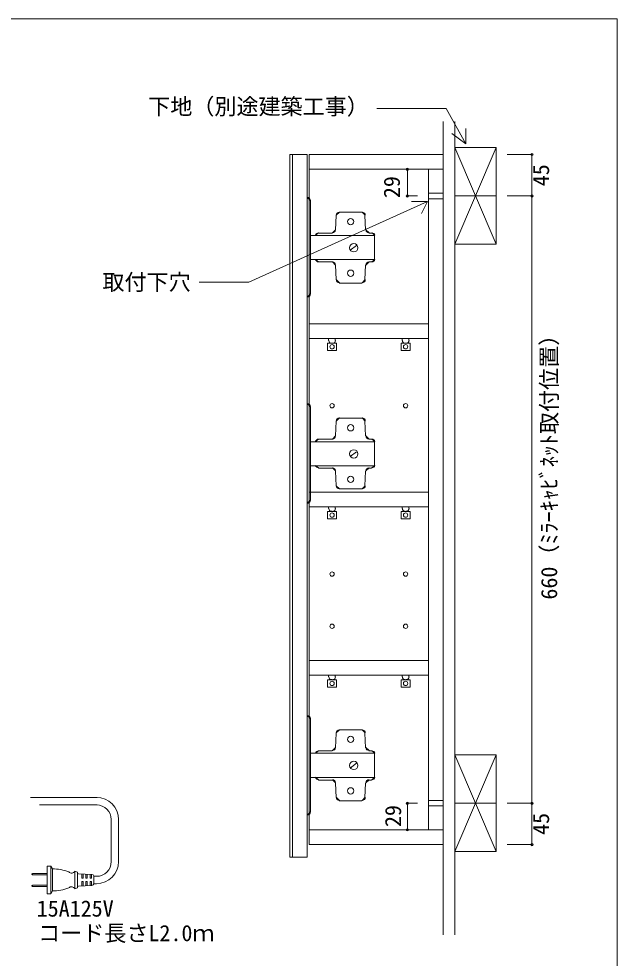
# Model space of a CAD drawing. Units: millimetres at full size, sheet at 1:6; details may follow other scales. Extents: x -1249 to 1249, y -827 to 827.
# Drawn here: x 598 to 1249, y -195 to 827 of the extents above; entities that cross this region are included whole.
import ezdxf
from ezdxf.enums import TextEntityAlignment as Align

# ---------------------------------------------------------------- set-up
doc = ezdxf.new("R2010")
doc.units = ezdxf.units.MM
doc.header["$LTSCALE"] = 6
doc.header["$PDMODE"] = 32
doc.header["$PDSIZE"] = 2.4
doc.layers.add('0-0_0', color=7, linetype='Continuous', lineweight=15)
doc.styles.add('ＭＳ ゴシック', font='')
doc.styles.get('ＭＳ ゴシック').set_extended_font_data('MS Gothic')

msp = doc.modelspace()

# ---------------------------------------------------------------- linework, layer by layer
at = {"layer": '0-0_0'}
for p, q in [((1059.458, -169.526), (1059.458, 714.708)), ((1071.958, -169.526), (1071.958, 714.708)), ((1071.958, 686.365), (1116.958, 581.365)), ((1071.958, 581.365), (1116.958, 686.365)), ((1156.004, 678.865), (1128.909, 678.865)), ((1156.004, 678.865), (1156.004, 633.865)), ((1020.525, 662.852), (1020.525, 633.865)), ((1020.525, 662.852), (1031.439, 662.852)), ((1020.525, 633.865), (1031.439, 633.865)), ((1059.458, 636.865), (1043.445, 636.865)), ((1071.958, 633.865), (1116.958, 633.865)), ((1156.004, 633.865), (1128.909, 633.865)), ((1156.004, 633.865), (1128.909, 633.865)), ((1156.004, 633.865), (1156.004, -26.559)), ((914.978, 628.825), (911.52, 632.282)), ((1059.458, 630.865), (1043.445, 630.865)), ((946.458, 616.269), (943, 612.812)), ((974.662, 612.812), (971.205, 616.269)), ((923.894, 593.706), (920.547, 591.113)), ((938.815, 593.706), (942.269, 597.006)), ((975.394, 597.006), (978.848, 593.706)), ((985.107, 591.113), (981.759, 593.706)), ((920.547, 564.636), (923.894, 562.044)), ((942.269, 558.743), (938.815, 562.044)), ((978.848, 562.044), (975.394, 558.743)), ((981.759, 562.044), (985.107, 564.636)), ((943, 542.937), (946.458, 539.48)), ((971.205, 539.48), (974.662, 542.937)), ((911.52, 523.831), (914.978, 527.288)), ((937.905, 473.609), (938.997, 473.609)), ((1017.97, 473.609), (1019.062, 473.609)), ((914.978, 404.644), (911.52, 408.101)), ((946.458, 392.452), (943, 388.995)), ((974.662, 388.995), (971.205, 392.452)), ((923.894, 369.524), (920.547, 366.932)), ((938.815, 369.524), (942.269, 372.825)), ((975.394, 372.825), (978.848, 369.524)), ((985.107, 366.932), (981.759, 369.524)), ((920.547, 340.819), (923.894, 338.226)), ((942.269, 334.926), (938.815, 338.226)), ((978.848, 338.226), (975.394, 334.926)), ((981.759, 338.226), (985.107, 340.819)), ((943, 318.756), (946.458, 315.299)), ((971.205, 315.299), (974.662, 318.756)), ((911.52, 299.65), (914.978, 303.107)), ((937.905, 290.552), (938.997, 290.552)), ((1017.97, 290.552), (1019.062, 290.552)), ((913.522, 245.424), (913.522, 257.434)), ((1043.445, 245.424), (1043.445, 257.434)), ((937.905, 107.494), (938.997, 107.494)), ((1017.97, 107.494), (1019.062, 107.494)), ((914.978, 65.461), (911.52, 68.918)), ((946.458, 53.269), (943, 49.812)), ((974.662, 49.812), (971.205, 53.269)), ((938.815, 30.705), (942.269, 34.005)), ((975.394, 34.005), (978.848, 30.705)), ((923.894, 30.341), (920.547, 27.748)), ((985.107, 27.748), (981.759, 30.341)), ((1071.958, 25.941), (1116.958, -79.059)), ((1071.958, -79.059), (1116.958, 25.941)), ((920.547, 1.636), (923.894, -0.957)), ((981.759, -0.957), (985.107, 1.636)), ((942.269, -4.257), (938.815, -0.957)), ((978.848, -0.957), (975.394, -4.257)), ((610.184, -20.335), (682.924, -20.335)), ((943, -20.063), (946.458, -23.52)), ((971.205, -23.52), (974.662, -20.063)), ((620.184, -28.335), (682.924, -28.335)), ((1020.525, -55.546), (1020.525, -26.559)), ((1020.525, -26.559), (1031.439, -26.559)), ((1059.458, -23.559), (1043.445, -23.559)), ((1059.458, -29.559), (1043.445, -29.559)), ((1071.958, -26.559), (1116.958, -26.559)), ((1156.004, -26.559), (1128.909, -26.559)), ((1156.004, -26.559), (1128.909, -26.559)), ((1156.004, -71.559), (1156.004, -26.559)), ((911.52, -39.533), (914.978, -36.076)), ((698.168, -44.335), (698.168, -90.057)), ((706.168, -44.335), (706.168, -90.057)), ((1020.525, -55.546), (1031.439, -55.546)), ((1071.958, -79.059), (1116.958, -79.059)), ((1156.004, -71.559), (1128.909, -71.559)), ((628.624, -94.972), (628.624, -109.972)), ((632.624, -94.972), (628.624, -94.972)), ((632.624, -94.972), (634.14, -97.972)), ((632.624, -109.972), (632.624, -94.972)), ((634.14, -97.972), (634.14, -109.972)), ((658.624, -100.422), (658.624, -109.972)), ((661.624, -101.422), (658.624, -100.422)), ((661.624, -109.972), (661.624, -101.422)), ((612.461, -102.887), (611.623, -103.372)), ((611.623, -103.372), (611.623, -103.872)), ((611.623, -103.872), (612.461, -104.357)), ((628.624, -102.887), (612.461, -102.887)), ((612.461, -102.887), (612.461, -104.357)), ((612.461, -104.357), (628.624, -104.357)), ((628.624, -109.972), (628.624, -124.973)), ((632.624, -124.973), (632.624, -109.972)), ((634.14, -109.972), (634.14, -121.973)), ((658.624, -109.972), (658.624, -119.523)), ((661.624, -118.523), (661.624, -109.972)), ((677.21, -103.89), (662.605, -103.264)), ((666.124, -108.223), (666.124, -103.415)), ((667.624, -108.223), (666.124, -108.223)), ((666.124, -111.722), (666.124, -116.53)), ((667.624, -111.722), (666.124, -111.722)), ((667.624, -103.479), (667.624, -108.223)), ((667.624, -116.466), (667.624, -111.722)), ((670.624, -108.223), (670.624, -103.608)), ((672.124, -108.223), (670.624, -108.223)), ((670.624, -111.722), (670.624, -116.337)), ((672.124, -111.722), (670.624, -111.722)), ((672.124, -103.672), (672.124, -108.223)), ((672.124, -116.273), (672.124, -111.722)), ((675.125, -108.222), (675.125, -103.801)), ((676.625, -108.222), (675.125, -108.222)), ((675.125, -111.723), (675.125, -116.144)), ((676.625, -111.723), (675.125, -111.723)), ((676.625, -103.865), (676.625, -108.222)), ((676.625, -116.08), (676.625, -111.723)), ((679.125, -109.972), (679.125, -105.888)), ((682.168, -106.057), (679.125, -106.057)), ((679.125, -114.057), (679.125, -109.972)), ((611.623, -116.073), (612.461, -115.588)), ((611.623, -116.573), (611.623, -116.073)), ((612.461, -117.058), (611.623, -116.573)), ((612.461, -115.588), (628.624, -115.588)), ((612.461, -117.058), (612.461, -115.588)), ((628.624, -117.058), (612.461, -117.058)), ((632.624, -124.973), (634.14, -121.973)), ((658.624, -119.523), (661.624, -118.523)), ((662.605, -116.681), (677.21, -116.055)), ((682.168, -114.057), (679.125, -114.057)), ((628.624, -124.973), (632.624, -124.973))]:
    msp.add_line(p, q, dxfattribs=at)
at = {"layer": '0-0_0', "lineweight": 18}
msp.add_lwpolyline([(-1249.379, -826.86), (1248.863, -826.86), (1248.863, 826.506), (-1249.379, 826.506)], close=True, dxfattribs=at)
at = {"layer": '0-0_0'}
for points in [[(1083.937, 690.669), (1062.759, 729.055), (987.259, 729.055)], [(1083.937, 707.04), (1083.937, 690.669), (1068.876, 701.801)], [(1042.52, 627.947), (848.049, 540.245), (794.044, 540.245)], [(911.379, 523.467), (911.379, 631.918), (911.379, 523.467)], [(914.978, 628.643), (914.978, 527.106), (914.978, 628.643)], [(1035.972, 614.85), (1042.52, 627.947), (1025.058, 627.947)], [(971.023, 616.269), (946.276, 616.269), (971.023, 616.269)], [(943, 612.63), (942.273, 596.981), (943, 612.63)], [(975.026, 596.981), (974.298, 612.63), (975.026, 596.981)], [(938.633, 593.342), (923.712, 593.342), (938.633, 593.342)], [(981.577, 593.342), (978.666, 593.342), (981.577, 593.342)], [(958.286, 574.781), (965.2, 579.876), (958.286, 574.781)], [(938.633, 562.044), (923.712, 562.044), (938.633, 562.044)], [(981.577, 562.044), (978.666, 562.044), (981.577, 562.044)], [(943, 542.755), (942.273, 558.768), (943, 542.755)], [(975.026, 558.768), (974.298, 542.755), (975.026, 558.768)], [(971.023, 539.116), (946.276, 539.116), (971.023, 539.116)], [(941.909, 476.52), (941.909, 478.704), (934.63, 478.704), (934.63, 476.52)], [(1021.973, 476.52), (1021.973, 478.704), (1014.695, 478.704), (1014.695, 476.52)], [(911.379, 299.286), (911.379, 407.737), (911.379, 299.286)], [(914.978, 404.462), (914.978, 302.925), (914.978, 404.462)], [(943, 388.813), (942.273, 372.8), (943, 388.813)], [(971.023, 392.088), (946.276, 392.088), (971.023, 392.088)], [(975.026, 372.8), (974.298, 388.813), (975.026, 372.8)], [(938.633, 369.524), (923.712, 369.524), (938.633, 369.524)], [(981.577, 369.524), (978.666, 369.524), (981.577, 369.524)], [(958.286, 350.6), (965.2, 355.695), (958.286, 350.6)], [(938.633, 337.862), (923.712, 337.862), (938.633, 337.862)], [(981.577, 337.862), (978.666, 337.862), (981.577, 337.862)], [(943, 318.574), (942.273, 334.587), (943, 318.574)], [(975.026, 334.587), (974.298, 318.574), (975.026, 334.587)], [(971.023, 315.299), (946.276, 315.299), (971.023, 315.299)], [(941.909, 293.827), (941.909, 295.647), (934.63, 295.647), (934.63, 293.827)], [(1021.973, 293.827), (1021.973, 295.647), (1014.695, 295.647), (1014.695, 293.827)], [(941.909, 110.77), (941.909, 112.59), (934.63, 112.59), (934.63, 110.77)], [(1021.973, 110.77), (1021.973, 112.59), (1014.695, 112.59), (1014.695, 110.77)], [(911.379, -39.533), (911.379, 68.918), (911.379, -39.533)], [(914.978, 65.279), (914.978, -36.258), (914.978, 65.279)], [(971.023, 53.269), (946.276, 53.269), (971.023, 53.269)], [(943, 49.63), (942.273, 33.617), (943, 49.63)], [(975.026, 33.617), (974.298, 49.63), (975.026, 33.617)], [(938.633, 30.341), (923.712, 30.341), (938.633, 30.341)], [(981.577, 30.341), (978.666, 30.341), (981.577, 30.341)], [(1116.958, -79.059), (1116.958, 25.941), (1071.958, 25.941), (1071.958, -79.059)], [(958.286, 11.417), (965.2, 16.876), (958.286, 11.417)], [(938.633, -1.321), (923.712, -1.321), (938.633, -1.321)], [(943, -20.245), (942.273, -4.596), (943, -20.245)], [(975.026, -4.596), (974.298, -20.245), (975.026, -4.596)], [(981.577, -1.321), (978.666, -1.321), (981.577, -1.321)], [(971.023, -23.884), (946.276, -23.884), (971.023, -23.884)]]:
    msp.add_lwpolyline(points, dxfattribs=at)
for points in [[(1071.958, 581.365), (1116.958, 581.365), (1116.958, 686.365), (1071.958, 686.365)], [(895.366, 678.865), (895.366, -85.389), (892.454, -85.389), (892.454, 678.865), (911.379, 678.865), (911.379, -85.389), (895.366, -85.389)], [(1059.458, 662.852), (1059.458, 678.865), (913.522, 678.865), (913.522, 662.852)], [(1059.458, -71.559), (1059.458, 678.865), (913.522, 678.865), (913.522, -71.559)], [(1059.458, 662.852), (1043.445, 662.852), (1043.445, -55.546), (1059.458, -55.546)], [(914.978, 590.794), (984.852, 590.794), (984.852, 564.591), (914.978, 564.591), (984.852, 564.591), (984.852, 590.794)], [(1043.445, 478.704), (1043.445, 494.716), (913.522, 494.716), (913.522, 478.704)], [(943.364, 473.609), (943.364, 465.602), (933.538, 465.602), (933.538, 473.609)], [(1023.429, 473.609), (1023.429, 465.602), (1013.603, 465.602), (1013.603, 473.609)], [(914.978, 366.613), (984.852, 366.613), (984.852, 340.41), (914.978, 340.41), (984.852, 340.41), (984.852, 366.613)], [(1043.445, 295.647), (1043.445, 311.659), (913.522, 311.659), (913.522, 295.647)], [(943.364, 290.552), (943.364, 282.545), (933.538, 282.545), (933.538, 290.552)], [(1023.429, 290.552), (1023.429, 282.545), (1013.603, 282.545), (1013.603, 290.552)], [(1043.445, 112.59), (1043.445, 128.602), (913.522, 128.602), (913.522, 112.59)], [(943.364, 107.494), (943.364, 99.488), (933.538, 99.488), (933.538, 107.494)], [(1023.429, 107.494), (1023.429, 99.488), (1013.603, 99.488), (1013.603, 107.494)], [(914.978, 27.794), (984.852, 27.794), (984.852, 1.591), (914.978, 1.591), (984.852, 1.591), (984.852, 27.794)], [(1059.458, -71.559), (1059.458, -55.546), (913.522, -55.546), (913.522, -71.559)]]:
    msp.add_lwpolyline(points, close=True, dxfattribs=at)
for centre, radius in [((958.831, 605.897), 3.457), ((958.831, 605.897), 3.457), ((962.107, 577.511), 4.549), ((962.107, 577.511), 4.549), ((958.831, 549.852), 3.457), ((958.831, 549.852), 3.457), ((938.451, 469.787), 2.365), ((938.451, 469.787), 2.365), ((1018.516, 469.787), 2.365), ((1018.516, 469.787), 2.365), ((938.451, 405.735), 2.365), ((1018.516, 405.735), 2.365), ((958.831, 381.716), 3.457), ((958.831, 381.716), 3.457), ((962.107, 353.33), 4.549), ((962.107, 353.33), 4.549), ((958.831, 325.671), 3.457), ((958.831, 325.671), 3.457), ((938.451, 286.73), 2.365), ((938.451, 286.73), 2.365), ((1018.516, 286.73), 2.365), ((1018.516, 286.73), 2.365), ((938.451, 222.678), 2.365), ((1018.516, 222.678), 2.365), ((938.451, 165.905), 2.365), ((1018.516, 165.905), 2.365), ((938.451, 103.673), 2.365), ((938.451, 103.673), 2.365), ((1018.516, 103.673), 2.365), ((1018.516, 103.673), 2.365), ((958.831, 42.897), 3.457), ((958.831, 42.897), 3.457), ((962.107, 14.51), 4.549), ((962.107, 14.51), 4.549), ((958.831, -13.148), 3.457), ((958.831, -13.148), 3.457)]:
    msp.add_circle(centre, radius, dxfattribs=at)
for centre, radius, start, end in [((911.52, 628.825), 3.457, 359.99996, 90.00004), ((946.458, 612.812), 3.457, 89.99996, 180.00004), ((971.205, 612.812), 3.457, 359.99996, 90.00004), ((923.894, 590.248), 3.457, 90, 165.52001), ((938.815, 597.163), 3.457, 269.99997, 357.39629), ((978.848, 597.163), 3.457, 182.60371, 270.00003), ((981.759, 590.248), 3.457, 14.47999, 90), ((923.894, 565.501), 3.457, 194.47999, 270), ((938.815, 558.586), 3.457, 2.60371, 90.00003), ((978.848, 558.586), 3.457, 89.99997, 177.39629), ((981.759, 565.501), 3.457, 270, 345.52001), ((946.458, 542.937), 3.457, 179.99996, 270.00004), ((971.205, 542.937), 3.457, 269.99996, 0.00004), ((911.52, 527.288), 3.457, 269.99996, 0.00004), ((938.087, 476.702), 3.093, 180, 270), ((939.179, 476.702), 3.093, 270, 360), ((1018.152, 476.702), 3.093, 180, 270), ((1019.244, 476.702), 3.093, 270, 360), ((911.52, 404.644), 3.457, 359.99996, 90.00004), ((946.458, 388.995), 3.457, 89.99996, 180.00004), ((971.205, 388.995), 3.457, 359.99996, 90.00004), ((923.894, 366.067), 3.457, 90, 165.52001), ((938.815, 372.982), 3.457, 269.99997, 357.39629), ((978.848, 372.982), 3.457, 182.60371, 270.00003), ((981.759, 366.067), 3.457, 14.47999, 90), ((923.894, 341.684), 3.457, 194.47999, 270), ((938.815, 334.769), 3.457, 2.60371, 90.00003), ((978.848, 334.769), 3.457, 89.99997, 177.39629), ((981.759, 341.684), 3.457, 270, 345.52001), ((946.458, 318.756), 3.457, 179.99996, 270.00004), ((971.205, 318.756), 3.457, 269.99996, 0.00004), ((911.52, 303.107), 3.457, 269.99996, 0.00004), ((938.087, 294.009), 3.093, 180, 270), ((939.179, 294.009), 3.093, 270, 360), ((1018.152, 294.009), 3.093, 180, 270), ((1019.244, 294.009), 3.093, 270, 360), ((938.087, 110.952), 3.093, 180, 270), ((939.179, 110.952), 3.093, 270, 360), ((1018.152, 110.952), 3.093, 180, 270), ((1019.244, 110.952), 3.093, 270, 360), ((911.52, 65.461), 3.457, 359.99996, 90.00004), ((946.458, 49.812), 3.457, 89.99996, 180.00004), ((971.205, 49.812), 3.457, 359.99996, 90.00004), ((938.815, 34.162), 3.457, 269.99997, 357.39629), ((978.848, 34.162), 3.457, 182.60371, 270.00003), ((923.894, 26.884), 3.457, 90, 165.52001), ((981.759, 26.884), 3.457, 14.47999, 90), ((923.894, 2.501), 3.457, 194.47999, 270), ((981.759, 2.501), 3.457, 270, 345.52001), ((938.815, -4.414), 3.457, 2.60371, 90.00003), ((978.848, -4.414), 3.457, 89.99997, 177.39629), ((682.168, -44.335), 24, 0, 90), ((946.458, -20.063), 3.457, 179.99996, 270.00004), ((971.205, -20.063), 3.457, 269.99996, 0.00004), ((682.168, -44.335), 16, 0, 90), ((911.52, -36.076), 3.457, 269.99996, 0.00004), ((682.168, -90.057), 16, 270, 0), ((682.168, -90.057), 24, 270, 0), ((634.386, -145.348), 47.376, 68.23994, 90.29713), ((654.901, -98.1), 4.388, 227.73286, 328.04878), ((662.624, -102.264), 1, 179.43862, 268.87534), ((677.125, -105.888), 2, 0, 87.54598), ((634.386, -74.597), 47.376, 269.70287, 291.76006), ((654.901, -121.845), 4.388, 31.95122, 132.26714), ((662.624, -117.681), 1, 91.12466, 180.56138), ((677.125, -114.057), 2, 272.45402, 0)]:
    msp.add_arc(centre, radius, start, end, dxfattribs=at)
for p in [(1156.004, 678.865), (1020.525, 662.852), (1020.525, 633.865), (1156.004, 633.865), (1020.525, -26.559), (1156.004, -26.559), (1020.525, -55.546), (1156.004, -71.559)]:
    msp.add_point(p, dxfattribs=at)

# ---------------------------------------------------------------- texts
at = {"layer": '0-0_0', "style": 'ＭＳ ゴシック'}
for s, p in [('下地（別途建築工事）', (738.446, 717.047)), ('取付下穴', (688.603, 526.137)), ('15A125V', (617.045, -155.148)), ('コード長さL2.0ｍ', (618.64, -181.86))]:
    msp.add_text(s, height=17.6, dxfattribs=at).set_placement(p, align=Align.BOTTOM_LEFT)
for s, p in [('45', (1180.004, 644.365)), ('29', (1017.595, 631.498)), ('660（ﾐﾗｰｷｬﾋﾞﾈｯﾄ取付位置）', (1188.782, 194.874)), ('29', (1018.983, -52.456)), ('45', (1180.004, -61.059))]:
    msp.add_text(s, height=17.6, rotation=90, dxfattribs=at).set_placement(p, align=Align.BOTTOM_LEFT)

doc.saveas('drawing.dxf')
